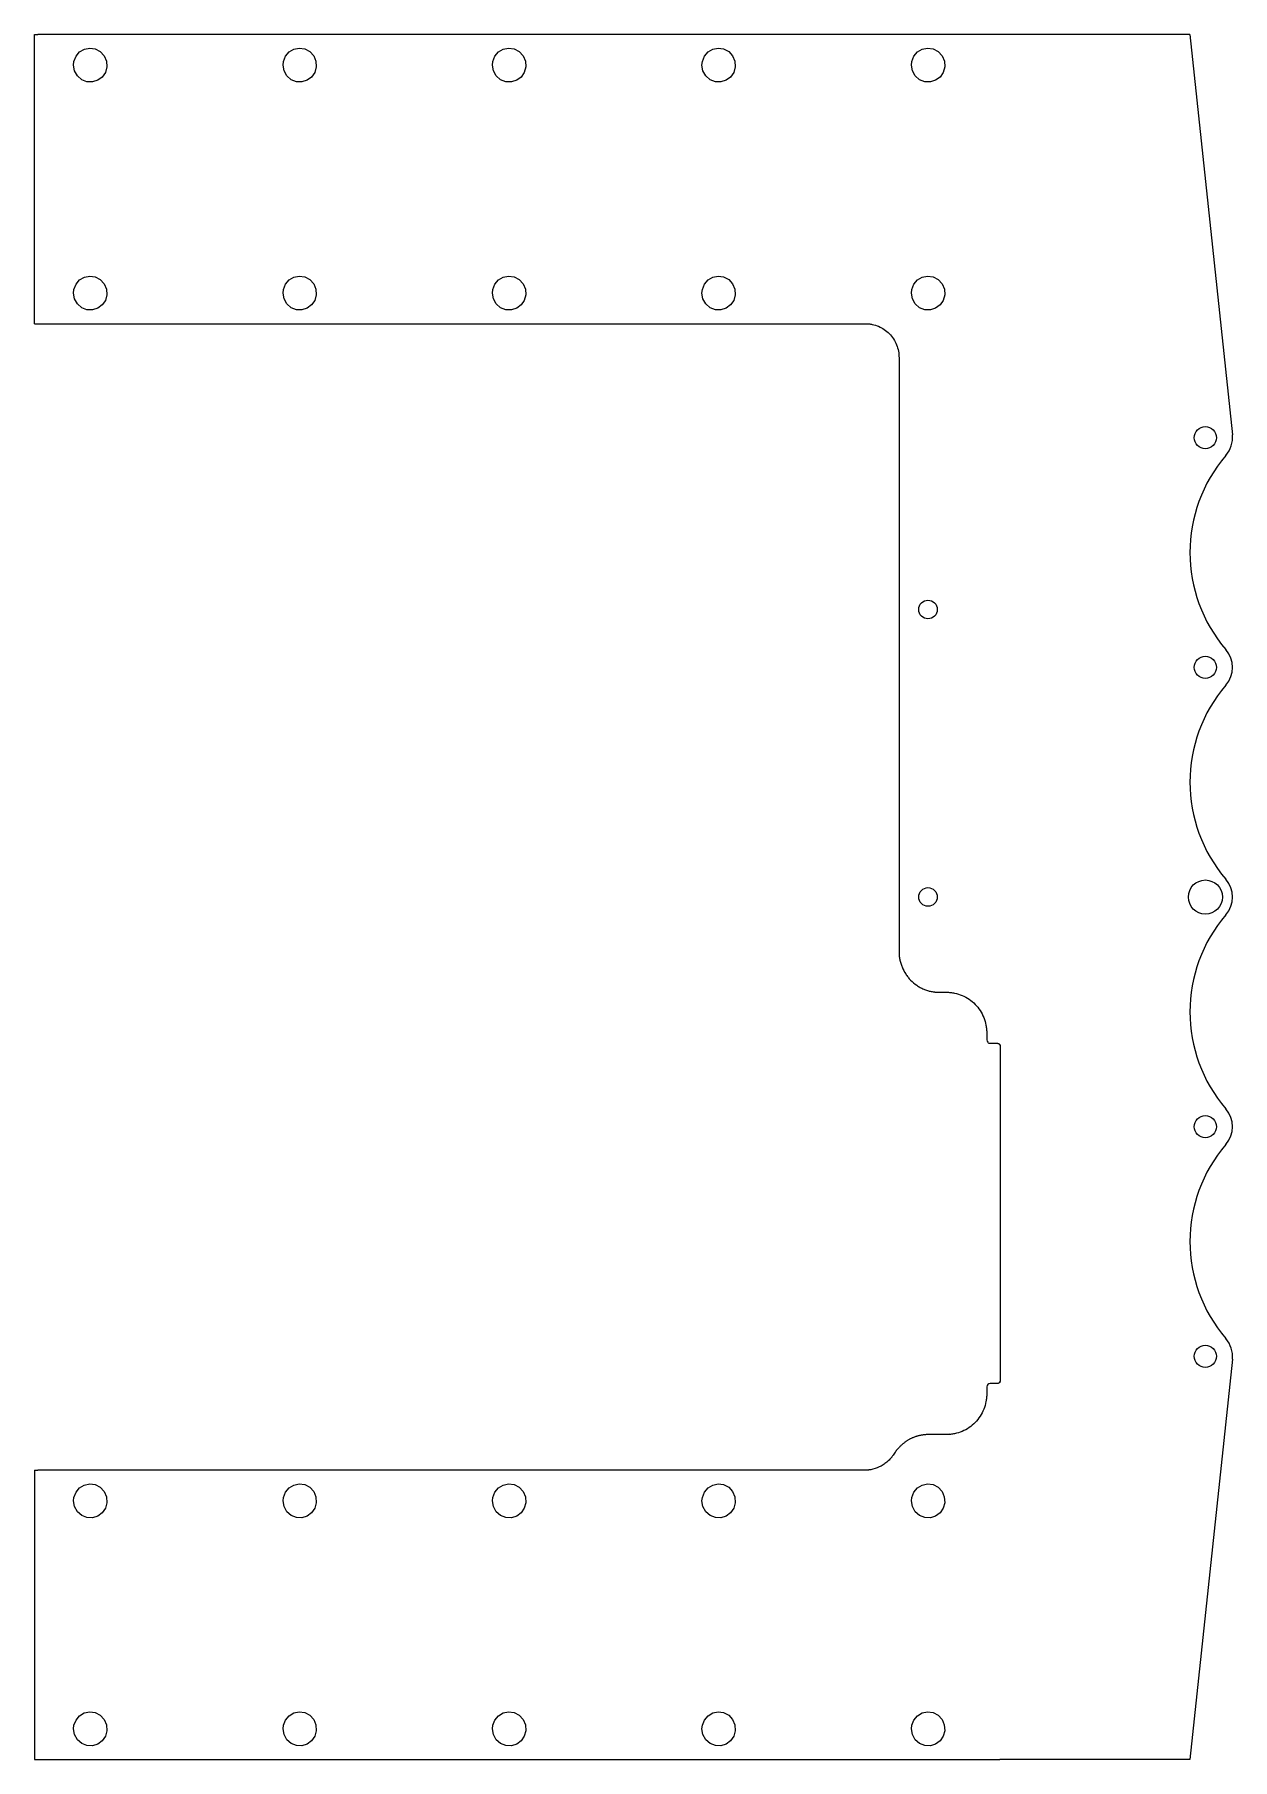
# Model space of a CAD drawing. Header units: millimetres. Extents: x 40 to 392, y 21 to 528.
import ezdxf

# ---------------------------------------------------------------- set-up
doc = ezdxf.new("R2010")
doc.units = ezdxf.units.MM

msp = doc.modelspace()

# ---------------------------------------------------------------- linework, layer by layer
at = {"color": 7, "linetype": 'Continuous', "lineweight": 15}
for p, q in [((39.57, 442.53), (39.57, 527.53)), ((39.57, 527.53), (40.57, 527.53)), ((323.37, 527.53), (40.57, 527.53)), ((379.24, 527.53), (323.37, 527.53)), ((379.24, 527.53), (391.7, 409.87)), ((39.57, 442.53), (283.49, 442.53)), ((283.49, 442.53), (283.9, 442.53)), ((283.49, 442.53), (284.12, 442.49)), ((293.72, 432.53), (293.72, 258.03)), ((305.5, 246.03), (307.71, 246.03)), ((307.22, 246.03), (308.79, 245.93)), ((319.5, 234.03), (319.5, 232.03)), ((320.48, 231.03), (322.6, 231.03)), ((323.58, 132.03), (323.58, 230.03)), ((391.7, 138.19), (379.24, 20.53)), ((319.5, 130.03), (319.5, 128.03)), ((322.6, 131.03), (320.48, 131.03)), ((307.22, 116.03), (302.31, 116.03)), ((308.56, 116.12), (307.22, 116.03)), ((39.57, 105.53), (39.57, 20.53)), ((39.57, 105.53), (40.57, 105.53)), ((283.49, 105.53), (40.57, 105.53)), ((39.57, 20.53), (40.57, 20.53)), ((40.57, 20.53), (323.37, 20.53)), ((379.24, 20.53), (323.37, 20.53))]:
    msp.add_line(p, q, dxfattribs=at)
at = {"color": 7, "linetype": 'Continuous', "lineweight": 15, "flags": 128}
for points in [[(51.06, 518.53), (51.17, 519.58), (51.78, 521.14), (52.84, 522.39), (54.23, 523.21), (55.8, 523.53), (57.42, 523.31), (58.91, 522.53), (60.06, 521.28), (60.73, 519.7), (60.84, 518), (60.4, 516.39), (59.47, 515.04), (58.17, 514.07), (56.63, 513.58), (54.99, 513.63), (53.45, 514.24), (52.18, 515.36), (51.35, 516.85), (51.06, 518.53)], [(112.64, 518.53), (112.75, 519.58), (113.36, 521.14), (114.42, 522.39), (115.8, 523.21), (117.38, 523.53), (119, 523.31), (120.48, 522.53), (121.64, 521.28), (122.31, 519.7), (122.42, 518), (121.97, 516.39), (121.05, 515.04), (119.74, 514.07), (118.2, 513.58), (116.57, 513.63), (115.03, 514.24), (113.76, 515.36), (112.93, 516.85), (112.64, 518.53)], [(174.22, 518.53), (174.32, 519.58), (174.93, 521.14), (175.99, 522.39), (177.38, 523.21), (178.96, 523.53), (180.58, 523.31), (182.06, 522.53), (183.21, 521.28), (183.88, 519.7), (183.99, 518), (183.55, 516.39), (182.62, 515.04), (181.32, 514.07), (179.78, 513.58), (178.14, 513.63), (176.6, 514.24), (175.33, 515.36), (174.5, 516.85), (174.22, 518.53)], [(235.79, 518.53), (235.9, 519.58), (236.51, 521.14), (237.57, 522.39), (238.95, 523.21), (240.53, 523.53), (242.15, 523.31), (243.64, 522.53), (244.79, 521.28), (245.46, 519.7), (245.57, 518), (245.12, 516.39), (244.2, 515.04), (242.89, 514.07), (241.35, 513.58), (239.72, 513.63), (238.18, 514.24), (236.91, 515.36), (236.08, 516.85), (235.79, 518.53)], [(297.37, 518.53), (297.47, 519.58), (298.08, 521.14), (299.14, 522.39), (300.53, 523.21), (302.11, 523.53), (303.73, 523.31), (305.21, 522.53), (306.36, 521.28), (307.04, 519.7), (307.14, 518), (306.7, 516.39), (305.77, 515.04), (304.47, 514.07), (302.93, 513.58), (301.3, 513.63), (299.75, 514.24), (298.48, 515.36), (297.65, 516.85), (297.37, 518.53)], [(51.06, 451.53), (51.17, 452.58), (51.78, 454.14), (52.84, 455.39), (54.23, 456.21), (55.8, 456.53), (57.42, 456.31), (58.91, 455.53), (60.06, 454.28), (60.73, 452.7), (60.84, 451), (60.4, 449.39), (59.47, 448.04), (58.17, 447.07), (56.63, 446.58), (54.99, 446.63), (53.45, 447.24), (52.18, 448.36), (51.35, 449.85), (51.06, 451.53)], [(112.64, 451.53), (112.75, 452.58), (113.36, 454.14), (114.42, 455.39), (115.8, 456.21), (117.38, 456.53), (119, 456.31), (120.48, 455.53), (121.64, 454.28), (122.31, 452.7), (122.42, 451), (121.97, 449.39), (121.05, 448.04), (119.74, 447.07), (118.2, 446.58), (116.57, 446.63), (115.03, 447.24), (113.76, 448.36), (112.93, 449.85), (112.64, 451.53)], [(174.22, 451.53), (174.32, 452.58), (174.93, 454.14), (175.99, 455.39), (177.38, 456.21), (178.96, 456.53), (180.58, 456.31), (182.06, 455.53), (183.21, 454.28), (183.88, 452.7), (183.99, 451), (183.55, 449.39), (182.62, 448.04), (181.32, 447.07), (179.78, 446.58), (178.14, 446.63), (176.6, 447.24), (175.33, 448.36), (174.5, 449.85), (174.22, 451.53)], [(235.79, 451.53), (235.9, 452.58), (236.51, 454.14), (237.57, 455.39), (238.95, 456.21), (240.53, 456.53), (242.15, 456.31), (243.64, 455.53), (244.79, 454.28), (245.46, 452.7), (245.57, 451), (245.12, 449.39), (244.2, 448.04), (242.89, 447.07), (241.35, 446.58), (239.72, 446.63), (238.18, 447.24), (236.91, 448.36), (236.08, 449.85), (235.79, 451.53)], [(297.37, 451.53), (297.47, 452.58), (298.08, 454.14), (299.14, 455.39), (300.53, 456.21), (302.11, 456.53), (303.73, 456.31), (305.21, 455.53), (306.36, 454.28), (307.04, 452.7), (307.14, 451), (306.7, 449.39), (305.77, 448.04), (304.47, 447.07), (302.93, 446.58), (301.3, 446.63), (299.75, 447.24), (298.48, 448.36), (297.65, 449.85), (297.37, 451.53)], [(51.06, 96.53), (51.17, 97.58), (51.78, 99.14), (52.84, 100.39), (54.22, 101.21), (55.81, 101.53), (57.43, 101.31), (58.91, 100.53), (60.06, 99.28), (60.73, 97.7), (60.84, 96), (60.4, 94.39), (59.47, 93.04), (58.17, 92.07), (56.62, 91.58), (54.99, 91.63), (53.45, 92.24), (52.18, 93.36), (51.35, 94.85), (51.06, 96.53)], [(112.64, 96.53), (112.75, 97.58), (113.36, 99.14), (114.42, 100.39), (115.8, 101.21), (117.38, 101.53), (119, 101.31), (120.49, 100.53), (121.64, 99.28), (122.31, 97.7), (122.42, 96), (121.97, 94.39), (121.05, 93.04), (119.74, 92.07), (118.2, 91.58), (116.57, 91.63), (115.03, 92.24), (113.76, 93.36), (112.93, 94.85), (112.64, 96.53)], [(174.22, 96.53), (174.32, 97.58), (174.93, 99.14), (175.99, 100.39), (177.37, 101.21), (178.96, 101.53), (180.58, 101.31), (182.06, 100.53), (183.21, 99.28), (183.88, 97.7), (183.99, 96), (183.55, 94.39), (182.62, 93.04), (181.32, 92.07), (179.78, 91.58), (178.15, 91.63), (176.6, 92.24), (175.33, 93.36), (174.5, 94.85), (174.22, 96.53)], [(235.79, 96.53), (235.9, 97.58), (236.51, 99.14), (237.57, 100.39), (238.95, 101.21), (240.53, 101.53), (242.16, 101.31), (243.64, 100.53), (244.79, 99.28), (245.46, 97.7), (245.57, 96), (245.12, 94.39), (244.2, 93.04), (242.9, 92.07), (241.35, 91.58), (239.72, 91.63), (238.18, 92.24), (236.91, 93.36), (236.08, 94.85), (235.79, 96.53)], [(297.37, 96.53), (297.47, 97.58), (298.08, 99.14), (299.14, 100.39), (300.52, 101.21), (302.11, 101.53), (303.73, 101.31), (305.21, 100.53), (306.36, 99.28), (307.03, 97.7), (307.14, 96), (306.7, 94.39), (305.77, 93.04), (304.47, 92.07), (302.93, 91.58), (301.3, 91.63), (299.75, 92.24), (298.48, 93.36), (297.65, 94.85), (297.37, 96.53)], [(51.06, 29.53), (51.17, 30.58), (51.78, 32.14), (52.84, 33.39), (54.22, 34.21), (55.81, 34.53), (57.43, 34.31), (58.91, 33.53), (60.06, 32.28), (60.73, 30.7), (60.84, 29), (60.4, 27.39), (59.47, 26.04), (58.17, 25.07), (56.62, 24.58), (54.99, 24.63), (53.45, 25.24), (52.18, 26.36), (51.35, 27.85), (51.06, 29.53)], [(112.64, 29.53), (112.75, 30.58), (113.36, 32.14), (114.42, 33.39), (115.8, 34.21), (117.38, 34.53), (119, 34.31), (120.49, 33.53), (121.64, 32.28), (122.31, 30.7), (122.42, 29), (121.97, 27.39), (121.05, 26.04), (119.74, 25.07), (118.2, 24.58), (116.57, 24.63), (115.03, 25.24), (113.76, 26.36), (112.93, 27.85), (112.64, 29.53)], [(174.22, 29.53), (174.32, 30.58), (174.93, 32.14), (175.99, 33.39), (177.37, 34.21), (178.96, 34.53), (180.58, 34.31), (182.06, 33.53), (183.21, 32.28), (183.88, 30.7), (183.99, 29), (183.55, 27.39), (182.62, 26.04), (181.32, 25.07), (179.78, 24.58), (178.15, 24.63), (176.6, 25.24), (175.33, 26.36), (174.5, 27.85), (174.22, 29.53)], [(235.79, 29.53), (235.9, 30.58), (236.51, 32.14), (237.57, 33.39), (238.95, 34.21), (240.53, 34.53), (242.16, 34.31), (243.64, 33.53), (244.79, 32.28), (245.46, 30.7), (245.57, 29), (245.12, 27.39), (244.2, 26.04), (242.9, 25.07), (241.35, 24.58), (239.72, 24.63), (238.18, 25.24), (236.91, 26.36), (236.08, 27.85), (235.79, 29.53)], [(297.37, 29.53), (297.47, 30.58), (298.08, 32.14), (299.14, 33.39), (300.52, 34.21), (302.11, 34.53), (303.73, 34.31), (305.21, 33.53), (306.36, 32.28), (307.03, 30.7), (307.14, 29), (306.7, 27.39), (305.77, 26.04), (304.47, 25.07), (302.93, 24.58), (301.3, 24.63), (299.75, 25.24), (298.48, 26.36), (297.65, 27.85), (297.37, 29.53)]]:
    msp.add_lwpolyline(points, dxfattribs=at)
at = {"color": 7, "linetype": 'Continuous', "lineweight": 15}
for centre, radius in [((383.76, 409.03), 3.25), ((302.23, 358.54), 2.74), ((383.76, 341.53), 3.25), ((383.76, 274.03), 5), ((302.23, 274.04), 2.74), ((383.76, 206.53), 3.25), ((383.76, 139.03), 3.25)]:
    msp.add_circle(centre, radius, dxfattribs=at)
for centre, radius, start, end in [((383.76, 409.03), 7.98, 319.3537, 6.0429), ((423.07, 375.28), 43.83, 139.3537, 220.6463), ((383.76, 341.53), 7.98, 319.3537, 40.6463), ((423.07, 307.78), 43.83, 139.3537, 220.6463), ((383.76, 274.03), 7.98, 319.3537, 40.6463), ((423.07, 240.28), 43.83, 139.3537, 220.6463), ((322.58, 230.03), 1, 0, 37.739), ((383.76, 206.53), 7.98, 319.3537, 40.6463), ((423.07, 172.78), 43.83, 139.3537, 220.6463), ((383.76, 139.03), 7.98, 353.9571, 40.6463), ((322.58, 132.03), 1, 322.261, 0)]:
    msp.add_arc(centre, radius, start, end, dxfattribs=at)
for points, knots in [([(283.9, 442.53), (283.9, 442.53), (283.9, 442.53), (283.9, 442.53), (284.22, 442.53), (284.87, 442.49), (286.16, 442.3), (288.34, 441.63), (291.06, 439.75), (292.86, 436.98), (293.59, 434.48), (293.71, 433.18), (293.72, 432.53), (293.72, 432.53), (293.72, 432.53), (293.72, 432.53)], [-0.00001, -0.00001, -0.00001, -0.00001, 0, 0, 0, 0.0625, 0.125, 0.25, 0.5, 0.75, 0.875, 1, 1, 1, 1.000002, 1.000002, 1.000002, 1.000002]), ([(293.72, 258.03), (293.72, 257.8), (293.73, 257.58), (293.74, 257.29), (293.75, 257.2), (293.75, 257.07), (293.76, 257.02), (293.76, 256.96), (293.76, 256.94), (293.77, 256.91), (293.77, 256.9), (293.77, 256.89), (293.77, 256.88), (293.79, 256.67), (293.81, 256.48), (293.87, 256.09), (293.9, 255.9), (294.01, 255.33), (294.1, 254.95), (294.27, 254.39), (294.33, 254.2), (294.46, 253.84), (294.52, 253.66), (294.89, 252.74), (295.25, 252.05), (295.88, 251.08), (296.11, 250.76), (296.6, 250.16), (296.85, 249.86), (297.68, 249.01), (298.27, 248.51), (299.23, 247.86), (299.56, 247.65), (300.24, 247.28), (300.6, 247.11), (301.32, 246.8), (301.68, 246.67), (302.24, 246.5), (302.42, 246.45), (302.8, 246.35), (303, 246.3), (303.37, 246.23), (303.56, 246.19), (303.85, 246.15), (303.95, 246.14), (304.09, 246.12), (304.14, 246.11), (304.22, 246.1), (304.24, 246.1), (304.28, 246.1), (304.29, 246.1), (304.31, 246.09), (304.33, 246.09), (304.64, 246.06), (305.03, 246.04), (305.5, 246.03)], [0, 0, 0, 0, 0.03125, 0.03125, 0.046875, 0.046875, 0.054688, 0.054688, 0.058594, 0.058594, 0.060547, 0.060547, 0.0625, 0.0625, 0.09375, 0.09375, 0.125, 0.125, 0.1875, 0.1875, 0.21875, 0.21875, 0.25, 0.25, 0.375, 0.375, 0.4375, 0.4375, 0.5, 0.5, 0.625, 0.625, 0.6875, 0.6875, 0.75, 0.75, 0.8125, 0.8125, 0.84375, 0.84375, 0.875, 0.875, 0.90625, 0.90625, 0.921875, 0.921875, 0.929688, 0.929688, 0.933594, 0.933594, 0.935547, 0.935547, 0.9375, 0.9375, 1, 1, 1, 1]), ([(307.71, 246.03), (307.71, 246.03), (307.71, 246.03), (307.71, 246.03), (308.1, 246.03), (308.88, 245.99), (310.42, 245.75), (313.04, 244.96), (316.31, 242.7), (318.47, 239.37), (319.23, 236.74), (319.46, 235.2), (319.5, 234.42), (319.5, 234.03), (319.5, 234.03), (319.5, 234.03), (319.5, 234.03)], [-0.00001, -0.00001, -0.00001, -0.00001, 0, 0, 0, 0.0625, 0.125, 0.25, 0.5, 0.75, 0.875, 0.9375, 1, 1, 1, 1.000003, 1.000003, 1.000003, 1.000003]), ([(319.5, 234.03), (319.5, 234.03), (319.5, 234.03), (319.5, 234.03), (319.5, 234.03), (319.5, 234.03)], [0, 0, 0, 0, 0.333333, 0.666597, 1, 1, 1, 1]), ([(319.5, 232.03), (319.51, 231.75), (319.6, 231.52), (319.87, 231.24), (319.98, 231.16), (320.13, 231.1), (320.16, 231.09), (320.21, 231.07), (320.22, 231.07), (320.25, 231.06), (320.26, 231.06), (320.33, 231.05), (320.39, 231.04), (320.48, 231.03)], [0, 0, 0, 0, 0.5, 0.5, 0.75, 0.75, 0.8125, 0.8125, 0.84375, 0.84375, 0.875, 0.875, 1, 1, 1, 1]), ([(322.6, 231.03), (322.63, 231.03), (322.71, 231.03), (322.82, 231), (322.93, 230.97), (323.03, 230.93), (323.12, 230.88), (323.21, 230.81), (323.3, 230.73), (323.35, 230.67), (323.37, 230.64)], [0, 0, 0, 0, 0.129538, 0.254811, 0.377232, 0.498312, 0.619613, 0.742688, 0.869025, 1, 1, 1, 1]), ([(319.5, 128.03), (319.5, 127.64), (319.45, 126.86), (319.23, 125.32), (318.47, 122.69), (316.31, 119.37), (313.04, 117.11), (310.42, 116.31), (308.88, 116.08), (308.1, 116.04), (307.72, 116.03)], [0, 0, 0, 0, 0.0625, 0.125, 0.25, 0.5, 0.75, 0.875, 0.9375, 0.9996854, 0.9996854, 0.9996854, 0.9996854]), ([(320.48, 131.03), (320.2, 131.02), (319.96, 130.92), (319.6, 130.55), (319.51, 130.32), (319.5, 130.03)], [0, 0, 0, 0, 0.5, 0.5, 1, 1, 1, 1]), ([(323.37, 131.42), (323.35, 131.39), (323.3, 131.33), (323.21, 131.26), (323.12, 131.19), (323.03, 131.14), (322.93, 131.09), (322.82, 131.06), (322.71, 131.04), (322.63, 131.04), (322.6, 131.03)], [0, 0, 0, 0, 0.130947, 0.257263, 0.380325, 0.501622, 0.622706, 0.74514, 0.870434, 1, 1, 1, 1]), ([(293.72, 112.24), (293.39, 111.89), (293.12, 111.58), (292.7, 111.04), (292.47, 110.71), (292.21, 110.31)], [-0.000002, -0.000002, -0.000002, -0.000002, 0.5, 0.5, 1.000001, 1.000001, 1.000001, 1.000001]), ([(302.31, 116.03), (302.18, 116.03), (301.92, 116.02), (301.54, 116), (301.16, 115.97), (300.78, 115.93), (300.41, 115.87), (300.05, 115.81), (299.69, 115.73), (299.33, 115.64), (298.98, 115.55), (298.63, 115.44), (298.29, 115.32), (297.96, 115.19), (297.62, 115.05), (297.29, 114.9), (296.97, 114.74), (296.65, 114.56), (296.34, 114.38), (296.03, 114.18), (295.72, 113.98), (295.42, 113.76), (295.13, 113.54), (294.83, 113.3), (294.55, 113.05), (294.26, 112.79), (293.99, 112.52), (293.81, 112.33), (293.72, 112.24)], [0, 0, 0, 0, 0.040164, 0.0799, 0.119241, 0.158222, 0.196877, 0.235241, 0.273351, 0.311243, 0.348956, 0.386528, 0.423997, 0.461403, 0.498784, 0.536181, 0.573631, 0.611175, 0.648851, 0.686698, 0.724753, 0.763053, 0.801636, 0.840536, 0.87979, 0.919429, 0.959489, 1, 1, 1, 1]), ([(307.72, 116.05), (307.64, 116.04), (307.47, 116.04), (307.31, 116.03), (307.22, 116.03)], [0, 0, 0, 0, 0.482188, 1, 1, 1, 1]), ([(292.21, 110.31), (292.08, 110.1), (291.95, 109.91), (291.76, 109.65), (291.7, 109.56), (291.6, 109.44), (291.57, 109.4), (291.53, 109.35), (291.51, 109.33), (291.48, 109.29), (291.47, 109.27), (291.18, 108.92), (290.88, 108.61), (290.25, 108.01), (289.92, 107.74), (289.22, 107.23), (288.85, 107), (287.71, 106.38), (286.9, 106.07), (285.85, 105.8), (285.64, 105.75), (285.32, 105.69), (285.21, 105.67), (285.05, 105.65), (285, 105.64), (284.92, 105.63), (284.89, 105.63), (284.84, 105.62), (284.81, 105.62), (284.41, 105.57), (283.98, 105.54), (283.49, 105.53)], [0, 0, 0, 0, 0.0625, 0.0625, 0.09375, 0.09375, 0.109375, 0.109375, 0.117188, 0.117188, 0.125, 0.125, 0.25, 0.25, 0.375, 0.375, 0.5, 0.5, 0.75, 0.75, 0.8125, 0.8125, 0.84375, 0.84375, 0.859375, 0.859375, 0.867188, 0.867188, 0.875, 0.875, 1, 1, 1, 1])]:
    msp.add_open_spline(points, degree=3, knots=knots, dxfattribs=at)

doc.saveas('drawing.dxf')
